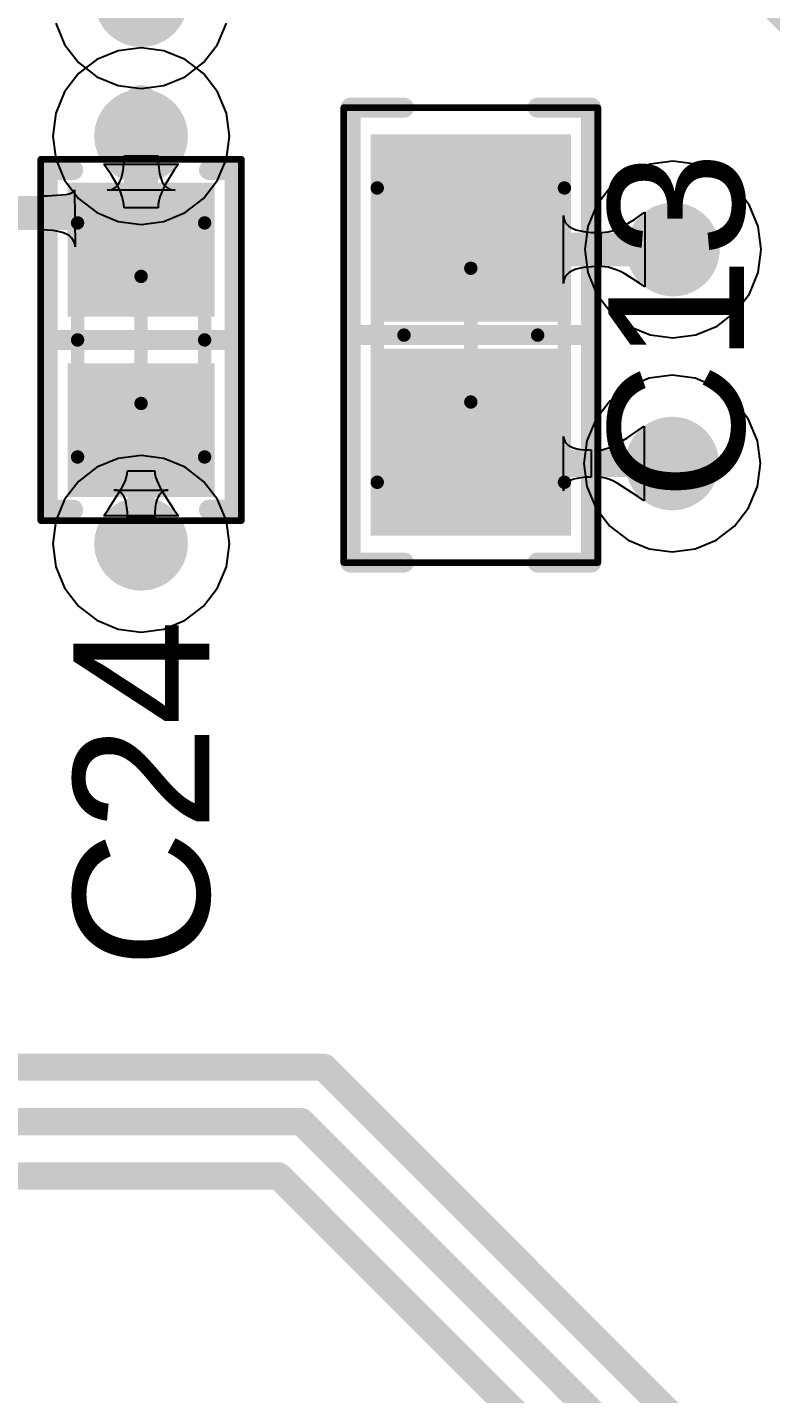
# Model space of a CAD drawing. Header units: inches. Extents: x -0.01 to 3.94, y -0.06 to 4.68.
# Drawn here: x 1.8165 to 2.0354, y 2.6799 to 3.082 of the extents above; entities that cross this region are included whole.
import ezdxf

# ---------------------------------------------------------------- set-up
doc = ezdxf.new("R2010")
doc.units = ezdxf.units.IN
doc.header["$MEASUREMENT"] = 0
for name, color, linetype in [('Bottom Layer', 5, 'Continuous'), ('Int1 -GND)', 16, 'Continuous'), ('Int2 -PWR)', 76, 'Continuous'), ('Top 3D Body', 56, 'Continuous'), ('Top Courtyard', 56, 'Continuous'), ('Top Layer', 1, 'Continuous'), ('Top Overlay', 2, 'Continuous'), ('Top Paste', 8, 'Continuous'), ('Top Solder', 216, 'Continuous'), ('Via Holes', 16, 'Continuous')]:
    doc.layers.add(name, color=color, linetype=linetype)
doc.styles.add('Arial', font='', dxfattribs={"height": 0.2})
doc.styles.get('Arial').set_extended_font_data('Arial')

# ---------------------------------------------------------------- blocks, each defined once
blk = doc.blocks.new('CAP_0603_1608_607')
at = {"layer": 'Top Layer'}
for points in [[(-0.04429065, -0.01968515), (-0.04429065, 0.01968495), (-0.008857550000000002, 0.01968495), (-0.008857549999999997, -0.01968515)], [(0.008857350000000003, -0.01968515), (0.008857349999999996, 0.01968495), (0.04429045, 0.01968495), (0.04429045, -0.01968515)]]:
    blk.add_hatch(color=1, dxfattribs=at).paths.add_polyline_path(points)
at = {"layer": 'Top Paste'}
for points in [[(-0.04429065, -0.01968515), (-0.04429065, 0.01968495), (-0.008857550000000002, 0.01968495), (-0.008857549999999997, -0.01968515)], [(0.008857350000000003, -0.01968515), (0.008857349999999996, 0.01968495), (0.04429045, 0.01968495), (0.04429045, -0.01968515)]]:
    blk.add_hatch(color=8, dxfattribs=at).paths.add_polyline_path(points)
at = {"layer": 'Top Solder'}
for points in [[(-0.04625915, -0.02165365), (-0.04625915, 0.02165345), (-0.006889050000000003, 0.02165345), (-0.006889049999999997, -0.02165365)], [(0.006888850000000003, -0.02165365), (0.006888849999999997, 0.02165345), (0.04625895, 0.02165345), (0.04625895, -0.02165365)]]:
    blk.add_hatch(color=216, dxfattribs=at).paths.add_polyline_path(points)
at = {"layer": 'Top 3D Body'}
for points in [[(0.0344479, 0.0186999, 0.003937, 0.003937, 0), (-0.0344481, 0.0186999, 0.003937, 0.003937, 0)], [(-0.0344481, -0.0187001, 0.003937, 0.003937, 0), (-0.0344481, 0.0186999, 0.003937, 0.003937, 0)], [(0.0344479, -0.0187001, 0.003937, 0.003937, 0), (0.0344479, 0.0186999, 0.003937, 0.003937, 0)], [(0.0344479, -0.0187001, 0.003937, 0.003937, 0), (-0.0344481, -0.0187001, 0.003937, 0.003937, 0)]]:
    blk.add_lwpolyline(points, format="xyseb", dxfattribs=at)
for points in [[(-0.0354323, 0.0186999, 0.0019685, 0.0019685, 1), (-0.0334639, 0.0186999, 0.0019685, 0.0019685, 1)], [(-0.0354323, 0.0186999, 0.0019685, 0.0019685, 1), (-0.0334639, 0.0186999, 0.0019685, 0.0019685, 1)], [(0.0334637, 0.0186999, 0.0019685, 0.0019685, 1), (0.0354321, 0.0186999, 0.0019685, 0.0019685, 1)], [(0.0334637, 0.0186999, 0.0019685, 0.0019685, 1), (0.0354321, 0.0186999, 0.0019685, 0.0019685, 1)], [(-0.0354323, -0.0187001, 0.0019685, 0.0019685, 1), (-0.0334639, -0.0187001, 0.0019685, 0.0019685, 1)], [(-0.0354323, -0.0187001, 0.0019685, 0.0019685, 1), (-0.0334639, -0.0187001, 0.0019685, 0.0019685, 1)], [(0.0334637, -0.0187001, 0.0019685, 0.0019685, 1), (0.0354321, -0.0187001, 0.0019685, 0.0019685, 1)], [(0.0334637, -0.0187001, 0.0019685, 0.0019685, 1), (0.0354321, -0.0187001, 0.0019685, 0.0019685, 1)]]:
    blk.add_lwpolyline(points, format="xyseb", close=True, dxfattribs=at)
at = {"layer": 'Top Courtyard'}
for points in [[(0.0531499, 0.0295279, 0.0019685, 0.0019685, 0), (-0.0531501, 0.0295279, 0.0019685, 0.0019685, 0)], [(-0.0531501, -0.0295281, 0.0019685, 0.0019685, 0), (-0.0531501, 0.0295279, 0.0019685, 0.0019685, 0)], [(0.0531499, -0.0295281, 0.0019685, 0.0019685, 0), (0.0531499, 0.0295279, 0.0019685, 0.0019685, 0)], [(-1e-07, -0.0187001, 0.003937, 0.003937, 0), (-1e-07, 0.0186999, 0.003937, 0.003937, 0)], [(0.0186999, -1e-07, 0.003937, 0.003937, 0), (-0.0187001, -1e-07, 0.003937, 0.003937, 0)], [(0.0531499, -0.0295281, 0.0019685, 0.0019685, 0), (-0.0531501, -0.0295281, 0.0019685, 0.0019685, 0)]]:
    blk.add_lwpolyline(points, format="xyseb", dxfattribs=at)
for points in [[(-0.0536422, 0.0295279, 0.0009842, 0.0009842, 1), (-0.052658, 0.0295279, 0.0009842, 0.0009842, 1)], [(-0.0536422, 0.0295279, 0.0009842, 0.0009842, 1), (-0.052658, 0.0295279, 0.0009842, 0.0009842, 1)], [(0.0526578, 0.0295279, 0.0009842, 0.0009842, 1), (0.053642, 0.0295279, 0.0009842, 0.0009842, 1)], [(0.0526578, 0.0295279, 0.0009842, 0.0009842, 1), (0.053642, 0.0295279, 0.0009842, 0.0009842, 1)], [(-0.0009843, 0.0186999, 0.0019685, 0.0019685, 1), (0.0009841, 0.0186999, 0.0019685, 0.0019685, 1)], [(-0.0196843, -1e-07, 0.0019685, 0.0019685, 1), (-0.0177159, -1e-07, 0.0019685, 0.0019685, 1)], [(0.0177157, -1e-07, 0.0019685, 0.0019685, 1), (0.0196841, -1e-07, 0.0019685, 0.0019685, 1)], [(-0.0009843, -0.0187001, 0.0019685, 0.0019685, 1), (0.0009841, -0.0187001, 0.0019685, 0.0019685, 1)], [(-0.0536422, -0.0295281, 0.0009842, 0.0009842, 1), (-0.052658, -0.0295281, 0.0009842, 0.0009842, 1)], [(-0.0536422, -0.0295281, 0.0009842, 0.0009842, 1), (-0.052658, -0.0295281, 0.0009842, 0.0009842, 1)], [(0.0526578, -0.0295281, 0.0009842, 0.0009842, 1), (0.053642, -0.0295281, 0.0009842, 0.0009842, 1)], [(0.0526578, -0.0295281, 0.0009842, 0.0009842, 1), (0.053642, -0.0295281, 0.0009842, 0.0009842, 1)]]:
    blk.add_lwpolyline(points, format="xyseb", close=True, dxfattribs=at)
at = {"layer": 'Top Overlay'}
for points in [[(-0.0500001, 0.0199999, 0.0059055, 0.0059055, 0), (-0.0500001, 0.0275599, 0.0059055, 0.0059055, 0)], [(0.0499999, 0.0275599, 0.0059055, 0.0059055, 0), (-0.0500001, 0.0275599, 0.0059055, 0.0059055, 0)], [(-1e-07, -0.0275581, 0.0059055, 0.0059055, 0), (-1e-07, 0.0275599, 0.0059055, 0.0059055, 0)], [(0.0499999, 0.0199999, 0.0059055, 0.0059055, 0), (0.0499999, 0.0275599, 0.0059055, 0.0059055, 0)], [(-0.0500001, -0.0275581, 0.0059055, 0.0059055, 0), (-0.0500001, -0.0200001, 0.0059055, 0.0059055, 0)], [(0.0499999, -0.0275581, 0.0059055, 0.0059055, 0), (0.0499999, -0.0200001, 0.0059055, 0.0059055, 0)], [(0.0499999, -0.0275581, 0.0059055, 0.0059055, 0), (-0.0500001, -0.0275581, 0.0059055, 0.0059055, 0)]]:
    blk.add_lwpolyline(points, format="xyseb", dxfattribs=at)
for points in [[(-0.0514765, 0.0275599, 0.0029527, 0.0029527, 1), (-0.0485237, 0.0275599, 0.0029527, 0.0029527, 1)], [(-0.0514765, 0.0275599, 0.0029527, 0.0029527, 1), (-0.0485237, 0.0275599, 0.0029527, 0.0029527, 1)], [(-0.0014765, 0.0275599, 0.0029527, 0.0029527, 1), (0.0014763, 0.0275599, 0.0029527, 0.0029527, 1)], [(0.0485235, 0.0275599, 0.0029527, 0.0029527, 1), (0.0514763, 0.0275599, 0.0029527, 0.0029527, 1)], [(0.0485235, 0.0275599, 0.0029527, 0.0029527, 1), (0.0514763, 0.0275599, 0.0029527, 0.0029527, 1)], [(-0.0514765, 0.0199999, 0.0029527, 0.0029527, 1), (-0.0485237, 0.0199999, 0.0029527, 0.0029527, 1)], [(0.0485235, 0.0199999, 0.0029527, 0.0029527, 1), (0.0514763, 0.0199999, 0.0029527, 0.0029527, 1)], [(-0.0514765, -0.0200001, 0.0029527, 0.0029527, 1), (-0.0485237, -0.0200001, 0.0029527, 0.0029527, 1)], [(0.0485235, -0.0200001, 0.0029527, 0.0029527, 1), (0.0514763, -0.0200001, 0.0029527, 0.0029527, 1)], [(-0.0514765, -0.0275581, 0.0029527, 0.0029527, 1), (-0.0485237, -0.0275581, 0.0029527, 0.0029527, 1)], [(-0.0514765, -0.0275581, 0.0029527, 0.0029527, 1), (-0.0485237, -0.0275581, 0.0029527, 0.0029527, 1)], [(-0.0014765, -0.0275581, 0.0029527, 0.0029527, 1), (0.0014763, -0.0275581, 0.0029527, 0.0029527, 1)], [(0.0485235, -0.0275581, 0.0029527, 0.0029527, 1), (0.0514763, -0.0275581, 0.0029527, 0.0029527, 1)], [(0.0485235, -0.0275581, 0.0029527, 0.0029527, 1), (0.0514763, -0.0275581, 0.0029527, 0.0029527, 1)]]:
    blk.add_lwpolyline(points, format="xyseb", close=True, dxfattribs=at)
blk = doc.blocks.new('CAP_0805_2012_618')
at = {"layer": 'Top Layer'}
for points in [[(-0.05708595, -0.02755885000000001), (-0.05708595, 0.02755924999999999), (-0.005904850000000006, 0.02755925000000001), (-0.005904849999999994, -0.02755885)], [(0.005906050000000006, -0.02755885000000001), (0.005906049999999994, 0.02755924999999999), (0.05708715, 0.02755925000000001), (0.05708715, -0.02755885)]]:
    blk.add_hatch(color=1, dxfattribs=at).paths.add_polyline_path(points)
at = {"layer": 'Top Paste'}
for points in [[(-0.05708595, -0.02755885000000001), (-0.05708595, 0.02755924999999999), (-0.005904850000000006, 0.02755925000000001), (-0.005904849999999994, -0.02755885)], [(0.005906050000000006, -0.02755885000000001), (0.005906049999999994, 0.02755924999999999), (0.05708715, 0.02755925000000001), (0.05708715, -0.02755885)]]:
    blk.add_hatch(color=8, dxfattribs=at).paths.add_polyline_path(points)
at = {"layer": 'Top Solder'}
for points in [[(-0.05905445, -0.02952735), (-0.05905445, 0.02952774999999999), (-0.003936350000000006, 0.02952775000000001), (-0.003936349999999994, -0.02952734999999999)], [(0.003937550000000006, -0.02952735), (0.003937549999999995, 0.02952774999999999), (0.05905565, 0.02952775000000001), (0.05905565, -0.02952734999999999)]]:
    blk.add_hatch(color=216, dxfattribs=at).paths.add_polyline_path(points)
at = {"layer": 'Top 3D Body'}
for points in [[(0.0433066, 0.0275582, 0.003937, 0.003937, 0), (-0.0433074, 0.0275582, 0.003937, 0.003937, 0)], [(-0.0433074, -0.0275598, 0.003937, 0.003937, 0), (-0.0433074, 0.0275582, 0.003937, 0.003937, 0)], [(0.0433066, -0.0275598, 0.003937, 0.003937, 0), (0.0433066, 0.0275582, 0.003937, 0.003937, 0)], [(0.0433066, -0.0275598, 0.003937, 0.003937, 0), (-0.0433074, -0.0275598, 0.003937, 0.003937, 0)]]:
    blk.add_lwpolyline(points, format="xyseb", dxfattribs=at)
for points in [[(-0.0442916, 0.0275582, 0.0019685, 0.0019685, 1), (-0.0423232, 0.0275582, 0.0019685, 0.0019685, 1)], [(-0.0442916, 0.0275582, 0.0019685, 0.0019685, 1), (-0.0423232, 0.0275582, 0.0019685, 0.0019685, 1)], [(0.0423224, 0.0275582, 0.0019685, 0.0019685, 1), (0.0442908, 0.0275582, 0.0019685, 0.0019685, 1)], [(0.0423224, 0.0275582, 0.0019685, 0.0019685, 1), (0.0442908, 0.0275582, 0.0019685, 0.0019685, 1)], [(-0.0442916, -0.0275598, 0.0019685, 0.0019685, 1), (-0.0423232, -0.0275598, 0.0019685, 0.0019685, 1)], [(-0.0442916, -0.0275598, 0.0019685, 0.0019685, 1), (-0.0423232, -0.0275598, 0.0019685, 0.0019685, 1)], [(0.0423224, -0.0275598, 0.0019685, 0.0019685, 1), (0.0442908, -0.0275598, 0.0019685, 0.0019685, 1)], [(0.0423224, -0.0275598, 0.0019685, 0.0019685, 1), (0.0442908, -0.0275598, 0.0019685, 0.0019685, 1)]]:
    blk.add_lwpolyline(points, format="xyseb", close=True, dxfattribs=at)
at = {"layer": 'Top Courtyard'}
for points in [[(0.0669286, 0.0374022, 0.0019685, 0.0019685, 0), (-0.0669294, 0.0374022, 0.0019685, 0.0019685, 0)], [(-0.0669294, -0.0374018, 0.0019685, 0.0019685, 0), (-0.0669294, 0.0374022, 0.0019685, 0.0019685, 0)], [(0.0669286, -0.0374018, 0.0019685, 0.0019685, 0), (0.0669286, 0.0374022, 0.0019685, 0.0019685, 0)], [(6e-07, -0.0196858, 0.003937, 0.003937, 0), (6e-07, 0.0196842, 0.003937, 0.003937, 0)], [(0.0196846, 2e-07, 0.003937, 0.003937, 0), (-0.0196854, 2e-07, 0.003937, 0.003937, 0)], [(0.0669286, -0.0374018, 0.0019685, 0.0019685, 0), (-0.0669294, -0.0374018, 0.0019685, 0.0019685, 0)]]:
    blk.add_lwpolyline(points, format="xyseb", dxfattribs=at)
for points in [[(-0.0674215, 0.0374022, 0.0009842, 0.0009842, 1), (-0.0664373, 0.0374022, 0.0009842, 0.0009842, 1)], [(-0.0674215, 0.0374022, 0.0009842, 0.0009842, 1), (-0.0664373, 0.0374022, 0.0009842, 0.0009842, 1)], [(0.0664365, 0.0374022, 0.0009842, 0.0009842, 1), (0.0674207, 0.0374022, 0.0009842, 0.0009842, 1)], [(0.0664365, 0.0374022, 0.0009842, 0.0009842, 1), (0.0674207, 0.0374022, 0.0009842, 0.0009842, 1)], [(-0.0009836, 0.0196842, 0.0019685, 0.0019685, 1), (0.0009848, 0.0196842, 0.0019685, 0.0019685, 1)], [(-0.0206696, 2e-07, 0.0019685, 0.0019685, 1), (-0.0187012, 2e-07, 0.0019685, 0.0019685, 1)], [(0.0187004, 2e-07, 0.0019685, 0.0019685, 1), (0.0206688, 2e-07, 0.0019685, 0.0019685, 1)], [(-0.0009836, -0.0196858, 0.0019685, 0.0019685, 1), (0.0009848, -0.0196858, 0.0019685, 0.0019685, 1)], [(-0.0674215, -0.0374018, 0.0009842, 0.0009842, 1), (-0.0664373, -0.0374018, 0.0009842, 0.0009842, 1)], [(-0.0674215, -0.0374018, 0.0009842, 0.0009842, 1), (-0.0664373, -0.0374018, 0.0009842, 0.0009842, 1)], [(0.0664365, -0.0374018, 0.0009842, 0.0009842, 1), (0.0674207, -0.0374018, 0.0009842, 0.0009842, 1)], [(0.0664365, -0.0374018, 0.0009842, 0.0009842, 1), (0.0674207, -0.0374018, 0.0009842, 0.0009842, 1)]]:
    blk.add_lwpolyline(points, format="xyseb", close=True, dxfattribs=at)
at = {"layer": 'Top Overlay'}
for points in [[(-0.0669294, 0.0196842, 0.0059055, 0.0059055, 0), (-0.0669294, 0.0354322, 0.0059055, 0.0059055, 0)], [(0.0669286, 0.0354322, 0.0059055, 0.0059055, 0), (-0.0669294, 0.0354322, 0.0059055, 0.0059055, 0)], [(6e-07, -0.0354338, 0.0059055, 0.0059055, 0), (6e-07, 0.0354322, 0.0059055, 0.0059055, 0)], [(0.0669286, 0.0196842, 0.0059055, 0.0059055, 0), (0.0669286, 0.0354322, 0.0059055, 0.0059055, 0)], [(-0.0669294, -0.0354338, 0.0059055, 0.0059055, 0), (-0.0669294, -0.0196858, 0.0059055, 0.0059055, 0)], [(0.0669286, -0.0354338, 0.0059055, 0.0059055, 0), (0.0669286, -0.0196858, 0.0059055, 0.0059055, 0)], [(0.0669286, -0.0354338, 0.0059055, 0.0059055, 0), (-0.0669294, -0.0354338, 0.0059055, 0.0059055, 0)]]:
    blk.add_lwpolyline(points, format="xyseb", dxfattribs=at)
for points in [[(-0.0684058, 0.0354322, 0.0029527, 0.0029527, 1), (-0.065453, 0.0354322, 0.0029527, 0.0029527, 1)], [(-0.0684058, 0.0354322, 0.0029527, 0.0029527, 1), (-0.065453, 0.0354322, 0.0029527, 0.0029527, 1)], [(-0.0014758, 0.0354322, 0.0029527, 0.0029527, 1), (0.001477, 0.0354322, 0.0029527, 0.0029527, 1)], [(0.0654522, 0.0354322, 0.0029527, 0.0029527, 1), (0.068405, 0.0354322, 0.0029527, 0.0029527, 1)], [(0.0654522, 0.0354322, 0.0029527, 0.0029527, 1), (0.068405, 0.0354322, 0.0029527, 0.0029527, 1)], [(-0.0684058, 0.0196842, 0.0029527, 0.0029527, 1), (-0.065453, 0.0196842, 0.0029527, 0.0029527, 1)], [(0.0654522, 0.0196842, 0.0029527, 0.0029527, 1), (0.068405, 0.0196842, 0.0029527, 0.0029527, 1)], [(-0.0684058, -0.0196858, 0.0029527, 0.0029527, 1), (-0.065453, -0.0196858, 0.0029527, 0.0029527, 1)], [(0.0654522, -0.0196858, 0.0029527, 0.0029527, 1), (0.068405, -0.0196858, 0.0029527, 0.0029527, 1)], [(-0.0684058, -0.0354338, 0.0029527, 0.0029527, 1), (-0.065453, -0.0354338, 0.0029527, 0.0029527, 1)], [(-0.0684058, -0.0354338, 0.0029527, 0.0029527, 1), (-0.065453, -0.0354338, 0.0029527, 0.0029527, 1)], [(-0.0014758, -0.0354338, 0.0029527, 0.0029527, 1), (0.001477, -0.0354338, 0.0029527, 0.0029527, 1)], [(0.0654522, -0.0354338, 0.0029527, 0.0029527, 1), (0.068405, -0.0354338, 0.0029527, 0.0029527, 1)], [(0.0654522, -0.0354338, 0.0029527, 0.0029527, 1), (0.068405, -0.0354338, 0.0029527, 0.0029527, 1)]]:
    blk.add_lwpolyline(points, format="xyseb", close=True, dxfattribs=at)

msp = doc.modelspace()

# ---------------------------------------------------------------- hatches: boundary and pattern name
at = {"layer": 'Bottom Layer'}
h = msp.add_hatch(color=5, dxfattribs=at)
edge = h.paths.add_edge_path()
edge.add_arc((1.8499999, 3.0900001), 0.0137795, 0, 360)
h = msp.add_hatch(color=5, dxfattribs=at)
edge = h.paths.add_edge_path()
edge.add_arc((1.85, 3.05), 0.0137795, 0, 360)
h = msp.add_hatch(color=5, dxfattribs=at)
edge = h.paths.add_edge_path()
edge.add_arc((2.0066148, 3.0166148), 0.0137795, 0, 360)
h = msp.add_hatch(color=5, dxfattribs=at)
edge = h.paths.add_edge_path()
edge.add_arc((2.0063772, 2.9536228), 0.0137795, 0, 360)
h = msp.add_hatch(color=5, dxfattribs=at)
edge = h.paths.add_edge_path()
edge.add_arc((1.8499999, 2.9300001), 0.0137795, 0, 360)
at = {"layer": 'Int1 -GND)'}
h = msp.add_hatch(color=7, dxfattribs=at)
edge = h.paths.add_edge_path()
edge.add_arc((1.8499999, 3.0900001), 0.0137795, 0, 360)
h = msp.add_hatch(color=7, dxfattribs=at)
edge = h.paths.add_edge_path()
edge.add_arc((1.85, 3.05), 0.0137795, 0, 360)
h = msp.add_hatch(color=7, dxfattribs=at)
edge = h.paths.add_edge_path()
edge.add_arc((2.0066148, 3.0166148), 0.0137795, 0, 360)
h = msp.add_hatch(color=7, dxfattribs=at)
edge = h.paths.add_edge_path()
edge.add_arc((2.0063772, 2.9536228), 0.0137795, 0, 360)
h = msp.add_hatch(color=7, dxfattribs=at)
edge = h.paths.add_edge_path()
edge.add_arc((1.8499999, 2.9300001), 0.0137795, 0, 360)
at = {"layer": 'Int2 -PWR)'}
h = msp.add_hatch(color=7, dxfattribs=at)
edge = h.paths.add_edge_path()
edge.add_arc((1.8499999, 3.0900001), 0.0137795, 0, 360)
h = msp.add_hatch(color=7, dxfattribs=at)
edge = h.paths.add_edge_path()
edge.add_arc((1.85, 3.05), 0.0137795, 0, 360)
h = msp.add_hatch(color=7, dxfattribs=at)
edge = h.paths.add_edge_path()
edge.add_arc((2.0066148, 3.0166148), 0.0137795, 0, 360)
h = msp.add_hatch(color=7, dxfattribs=at)
edge = h.paths.add_edge_path()
edge.add_arc((2.0063772, 2.9536228), 0.0137795, 0, 360)
h = msp.add_hatch(color=7, dxfattribs=at)
edge = h.paths.add_edge_path()
edge.add_arc((1.8499999, 2.9300001), 0.0137795, 0, 360)
at = {"layer": 'Top Layer'}
h = msp.add_hatch(color=1, dxfattribs=at)
edge = h.paths.add_edge_path()
edge.add_arc((1.8499999, 3.0900001), 0.0137795, 0, 360)
h = msp.add_hatch(color=1, dxfattribs=at)
edge = h.paths.add_edge_path()
edge.add_arc((1.85, 3.05), 0.0137795, 0, 360)
h = msp.add_hatch(color=1, dxfattribs=at)
edge = h.paths.add_edge_path()
edge.add_arc((2.0066148, 3.0166148), 0.0137795, 0, 360)
h = msp.add_hatch(color=1, dxfattribs=at)
edge = h.paths.add_edge_path()
edge.add_arc((2.0063772, 2.9536228), 0.0137795, 0, 360)
h = msp.add_hatch(color=1, dxfattribs=at)
edge = h.paths.add_edge_path()
edge.add_arc((1.8499999, 2.9300001), 0.0137795, 0, 360)
at = {"layer": 'Via Holes'}
h = msp.add_hatch(color=7, dxfattribs=at)
edge = h.paths.add_edge_path()
edge.add_arc((1.85, 3.05), 0.0068897, 0, 360)
h = msp.add_hatch(color=7, dxfattribs=at)
edge = h.paths.add_edge_path()
edge.add_arc((2.0066148, 3.0166148), 0.0068897, 0, 360)
h = msp.add_hatch(color=7, dxfattribs=at)
edge = h.paths.add_edge_path()
edge.add_arc((2.0063772, 2.9536228), 0.0068897, 0, 360)
h = msp.add_hatch(color=7, dxfattribs=at)
edge = h.paths.add_edge_path()
edge.add_arc((1.8499999, 2.9300001), 0.0068897, 0, 360)

# ---------------------------------------------------------------- linework, layer by layer
at = {"layer": 'Int1 -GND)'}
for p, q in [((1.836999, 3.0725184), (1.8316138, 3.0683862)), ((1.8432702, 3.075116), (1.836999, 3.0725184)), ((1.85, 3.076002), (1.8432702, 3.075116)), ((1.8567298, 3.075116), (1.85, 3.076002)), ((1.863001, 3.0725184), (1.8567298, 3.075116)), ((1.8683862, 3.0683862), (1.863001, 3.0725184)), ((1.8316138, 3.0683862), (1.8274816, 3.063001)), ((1.8725184, 3.063001), (1.8683862, 3.0683862)), ((1.8274816, 3.063001), (1.824884, 3.0567298)), ((1.875116, 3.0567298), (1.8725184, 3.063001)), ((1.824884, 3.0567298), (1.823998, 3.05)), ((1.876002, 3.05), (1.875116, 3.0567298)), ((1.823998, 3.05), (1.824884, 3.0432702)), ((1.875116, 3.0432702), (1.876002, 3.05)), ((1.824884, 3.0432702), (1.8274816, 3.036999)), ((1.8725184, 3.036999), (1.875116, 3.0432702)), ((1.999885, 3.0417308), (1.9936138, 3.0391332)), ((2.0066148, 3.0426168), (1.999885, 3.0417308)), ((2.0133446, 3.0417308), (2.0066148, 3.0426168)), ((2.0196158, 3.0391332), (2.0133446, 3.0417308)), ((1.8274816, 3.036999), (1.8316138, 3.0316138)), ((1.8683862, 3.0316138), (1.8725184, 3.036999)), ((1.9936138, 3.0391332), (1.9882286, 3.035001)), ((2.025001, 3.035001), (2.0196158, 3.0391332)), ((1.9882286, 3.035001), (1.9840964, 3.0296158)), ((2.0291332, 3.0296158), (2.025001, 3.035001)), ((1.8316138, 3.0316138), (1.836999, 3.0274816)), ((1.863001, 3.0274816), (1.8683862, 3.0316138)), ((1.9840964, 3.0296158), (1.9814988, 3.0233446)), ((2.0317308, 3.0233446), (2.0291332, 3.0296158)), ((1.836999, 3.0274816), (1.8432702, 3.024884)), ((1.8432702, 3.024884), (1.85, 3.023998)), ((1.85, 3.023998), (1.8567298, 3.024884)), ((1.8567298, 3.024884), (1.863001, 3.0274816)), ((1.9814988, 3.0233446), (1.9806128, 3.0166148)), ((2.0326168, 3.0166148), (2.0317308, 3.0233446)), ((1.9806128, 3.0166148), (1.9814988, 3.009885)), ((2.0317308, 3.009885), (2.0326168, 3.0166148)), ((1.9814988, 3.009885), (1.9840964, 3.0036138)), ((2.0291332, 3.0036138), (2.0317308, 3.009885)), ((1.9840964, 3.0036138), (1.9882286, 2.9982286)), ((2.025001, 2.9982286), (2.0291332, 3.0036138)), ((1.9882286, 2.9982286), (1.9936138, 2.9940964)), ((2.0196158, 2.9940964), (2.025001, 2.9982286)), ((1.9936138, 2.9940964), (1.999885, 2.9914988)), ((2.0133446, 2.9914988), (2.0196158, 2.9940964)), ((1.999885, 2.9914988), (2.0066148, 2.9906128)), ((2.0066148, 2.9906128), (2.0133446, 2.9914988))]:
    msp.add_line(p, q, dxfattribs=at)
at = {"layer": 'Int2 -PWR)'}
for p, q in [((1.8248839, 3.0832703), (1.8274815, 3.0769991)), ((1.8725183, 3.0769991), (1.8751159, 3.0832703)), ((1.8274815, 3.0769991), (1.8316137, 3.0716139)), ((1.8683861, 3.0716139), (1.8725183, 3.0769991)), ((1.8316137, 3.0716139), (1.8369989, 3.0674817)), ((1.8630009, 3.0674817), (1.8683861, 3.0716139)), ((1.8369989, 3.0674817), (1.8432701, 3.0648841)), ((1.8432701, 3.0648841), (1.8499999, 3.0639981)), ((1.8499999, 3.0639981), (1.8567297, 3.0648841)), ((1.8567297, 3.0648841), (1.8630009, 3.0674817)), ((1.9933762, 2.9761412), (1.987991, 2.972009)), ((1.9996474, 2.9787388), (1.9933762, 2.9761412)), ((2.0063772, 2.9796248), (1.9996474, 2.9787388)), ((2.013107, 2.9787388), (2.0063772, 2.9796248)), ((2.0193782, 2.9761412), (2.013107, 2.9787388)), ((2.0247634, 2.972009), (2.0193782, 2.9761412)), ((1.987991, 2.972009), (1.9838588, 2.9666238)), ((2.0288956, 2.9666238), (2.0247634, 2.972009)), ((1.9838588, 2.9666238), (1.9812612, 2.9603526)), ((2.0314932, 2.9603526), (2.0288956, 2.9666238)), ((1.9812612, 2.9603526), (1.9803752, 2.9536228)), ((2.0323792, 2.9536228), (2.0314932, 2.9603526)), ((1.8499999, 2.9560021), (1.8432701, 2.9551161)), ((1.8567297, 2.9551161), (1.8499999, 2.9560021)), ((1.8369989, 2.9525185), (1.8316137, 2.9483863)), ((1.8432701, 2.9551161), (1.8369989, 2.9525185)), ((1.8630009, 2.9525185), (1.8567297, 2.9551161)), ((1.8683861, 2.9483863), (1.8630009, 2.9525185)), ((1.9803752, 2.9536228), (1.9812612, 2.946893)), ((2.0314932, 2.946893), (2.0323792, 2.9536228)), ((1.8316137, 2.9483863), (1.8274815, 2.9430011)), ((1.8725183, 2.9430011), (1.8683861, 2.9483863)), ((1.9812612, 2.946893), (1.9838588, 2.9406218)), ((2.0288956, 2.9406218), (2.0314932, 2.946893)), ((1.8274815, 2.9430011), (1.8248839, 2.9367299)), ((1.8751159, 2.9367299), (1.8725183, 2.9430011)), ((1.9838588, 2.9406218), (1.987991, 2.9352366)), ((2.0247634, 2.9352366), (2.0288956, 2.9406218)), ((1.8248839, 2.9367299), (1.8239979, 2.9300001)), ((1.8760019, 2.9300001), (1.8751159, 2.9367299)), ((1.987991, 2.9352366), (1.9933762, 2.9311044)), ((2.0193782, 2.9311044), (2.0247634, 2.9352366)), ((1.8239979, 2.9300001), (1.8248839, 2.9232703)), ((1.8751159, 2.9232703), (1.8760019, 2.9300001)), ((1.9933762, 2.9311044), (1.9996474, 2.9285068)), ((1.9996474, 2.9285068), (2.0063772, 2.9276208)), ((2.0063772, 2.9276208), (2.013107, 2.9285068)), ((2.013107, 2.9285068), (2.0193782, 2.9311044)), ((1.8248839, 2.9232703), (1.8274815, 2.9169991)), ((1.8725183, 2.9169991), (1.8751159, 2.9232703)), ((1.8274815, 2.9169991), (1.8316137, 2.9116139)), ((1.8683861, 2.9116139), (1.8725183, 2.9169991)), ((1.8316137, 2.9116139), (1.8369989, 2.9074817)), ((1.8630009, 2.9074817), (1.8683861, 2.9116139)), ((1.8369989, 2.9074817), (1.8432701, 2.9048841)), ((1.8567297, 2.9048841), (1.8630009, 2.9074817)), ((1.8432701, 2.9048841), (1.8499999, 2.9039981)), ((1.8499999, 2.9039981), (1.8567297, 2.9048841))]:
    msp.add_line(p, q, dxfattribs=at)
at = {"layer": 'Top Layer'}
for p, q in [((1.84495, 3.0422478), (1.845, 3.0441706)), ((1.845, 3.0441706), (1.855, 3.0441706)), ((1.855, 3.0441706), (1.85505, 3.0422478)), ((1.840125, 3.0401545), (1.8389815, 3.0417254)), ((1.8389815, 3.0417254), (1.8610185, 3.0417254)), ((1.8411481, 3.0386475), (1.840125, 3.0401545)), ((1.84455, 3.0390094), (1.8448, 3.0405274)), ((1.8448, 3.0405274), (1.84495, 3.0422478)), ((1.85505, 3.0422478), (1.8552, 3.0405274)), ((1.8552, 3.0405274), (1.85545, 3.0390094)), ((1.859875, 3.0401545), (1.8571667, 3.0358251)), ((1.8610185, 3.0417254), (1.859875, 3.0401545)), ((1.8428333, 3.0358251), (1.8411481, 3.0386475)), ((1.8432, 3.0356698), (1.84375, 3.0365806)), ((1.84375, 3.0365806), (1.8442, 3.0376938)), ((1.8442, 3.0376938), (1.84455, 3.0390094)), ((1.85545, 3.0390094), (1.8558, 3.0376938)), ((1.8558, 3.0376938), (1.85625, 3.0365806)), ((1.85625, 3.0365806), (1.8568, 3.0356698)), ((1.8204349, 3.0324021), (1.8223349, 3.0324198)), ((1.8204349, 3.0224021), (1.8204349, 3.0324021)), ((1.8223349, 3.0324198), (1.8279349, 3.0328442)), ((1.8279349, 3.0328442), (1.8288349, 3.0330388)), ((1.8288349, 3.0330388), (1.8295349, 3.0332687)), ((1.8295349, 3.0332687), (1.8300349, 3.0335339)), ((1.8300349, 3.0335339), (1.8303349, 3.0338346)), ((1.8303349, 3.0338346), (1.8304349, 3.0341706)), ((1.8304349, 3.0341706), (1.8305549, 3.0174021)), ((1.84, 3.0340506), (1.84095, 3.0341518)), ((1.86, 3.0340506), (1.84, 3.0340506)), ((1.84095, 3.0341518), (1.8418, 3.0344554)), ((1.8418, 3.0344554), (1.84255, 3.0349614)), ((1.84255, 3.0349614), (1.8432, 3.0356698)), ((1.8434954, 3.0345098), (1.8428333, 3.0358251)), ((1.844037, 3.0332584), (1.8434954, 3.0345098)), ((1.8444583, 3.0320709), (1.844037, 3.0332584)), ((1.8447593, 3.0309473), (1.8444583, 3.0320709)), ((1.8555417, 3.0320709), (1.8552407, 3.0309473)), ((1.855963, 3.0332584), (1.8555417, 3.0320709)), ((1.8565046, 3.0345098), (1.855963, 3.0332584)), ((1.8571667, 3.0358251), (1.8565046, 3.0345098)), ((1.8568, 3.0356698), (1.85745, 3.0349614)), ((1.85745, 3.0349614), (1.8582, 3.0344554)), ((1.8582, 3.0344554), (1.85905, 3.0341518)), ((1.85905, 3.0341518), (1.86, 3.0340506)), ((1.8449398, 3.0298877), (1.8447593, 3.0309473)), ((1.845, 3.0288919), (1.8449398, 3.0298877)), ((1.855, 3.0288919), (1.845, 3.0288919)), ((1.8550602, 3.0298877), (1.855, 3.0288919)), ((1.8552407, 3.0309473), (1.8550602, 3.0298877)), ((1.9744058, 3.0066148), (1.9744058, 3.0266148)), ((1.9744058, 3.0266148), (1.974507, 3.0256648)), ((1.974507, 3.0256648), (1.9748106, 3.0248148)), ((1.9748106, 3.0248148), (1.9753166, 3.0240648)), ((1.9753166, 3.0240648), (1.976025, 3.0234148)), ((1.9924399, 3.0237815), (1.9952623, 3.0254667)), ((1.9952623, 3.0254667), (1.9967693, 3.0264898)), ((1.9967693, 3.0264898), (1.9983402, 3.0276333)), ((1.9983402, 3.0276333), (1.9983402, 3.0055963)), ((1.8223513, 3.0223521), (1.8204349, 3.0224021)), ((1.8240666, 3.0222021), (1.8223513, 3.0223521)), ((1.8255811, 3.0219521), (1.8240666, 3.0222021)), ((1.8268945, 3.0216021), (1.8255811, 3.0219521)), ((1.828007, 3.0211521), (1.8268945, 3.0216021)), ((1.8289185, 3.0206021), (1.828007, 3.0211521)), ((1.8296291, 3.0199521), (1.8289185, 3.0206021)), ((1.976025, 3.0234148), (1.9769358, 3.0228648)), ((1.9769358, 3.0228648), (1.978049, 3.0224148)), ((1.978049, 3.0224148), (1.9793646, 3.0220648)), ((1.9793646, 3.0220648), (1.9808826, 3.0218148)), ((1.9808826, 3.0218148), (1.982603, 3.0216648)), ((1.982603, 3.0216648), (1.9845258, 3.0216148)), ((1.9845258, 3.0216148), (1.9845258, 3.0116148)), ((1.9855067, 3.0216148), (1.9865025, 3.021675)), ((1.9855067, 3.0116148), (1.9855067, 3.0216148)), ((1.9865025, 3.021675), (1.9875621, 3.0218555)), ((1.9875621, 3.0218555), (1.9886857, 3.0221565)), ((1.9886857, 3.0221565), (1.9898732, 3.0225778)), ((1.9898732, 3.0225778), (1.9911246, 3.0231194)), ((1.9911246, 3.0231194), (1.9924399, 3.0237815)), ((1.8301386, 3.0192021), (1.8296291, 3.0199521)), ((1.8304473, 3.0183521), (1.8301386, 3.0192021)), ((1.8305549, 3.0174021), (1.8304473, 3.0183521)), ((1.9748106, 3.0084148), (1.974507, 3.0075648)), ((1.9753166, 3.0091648), (1.9748106, 3.0084148)), ((1.976025, 3.0098148), (1.9753166, 3.0091648)), ((1.9769358, 3.0103648), (1.976025, 3.0098148)), ((1.978049, 3.0108148), (1.9769358, 3.0103648)), ((1.9793646, 3.0111648), (1.978049, 3.0108148)), ((1.9808826, 3.0114148), (1.9793646, 3.0111648)), ((1.982603, 3.0115648), (1.9808826, 3.0114148)), ((1.9845258, 3.0116148), (1.982603, 3.0115648)), ((1.9865025, 3.0115546), (1.9855067, 3.0116148)), ((1.9875621, 3.0113741), (1.9865025, 3.0115546)), ((1.9886857, 3.0110731), (1.9875621, 3.0113741)), ((1.9898732, 3.0106518), (1.9886857, 3.0110731)), ((1.9911246, 3.0101102), (1.9898732, 3.0106518)), ((1.9924399, 3.0094481), (1.9911246, 3.0101102)), ((1.9967693, 3.0067398), (1.9924399, 3.0094481)), ((1.974507, 3.0075648), (1.9744058, 3.0066148)), ((1.9983402, 3.0055963), (1.9967693, 3.0067398)), ((1.9962885, 2.9633078), (1.9981026, 2.9646413)), ((1.9981026, 2.9646413), (1.9981026, 2.9426043)), ((1.9744058, 2.9456228), (1.9744058, 2.9616228)), ((1.9744058, 2.9616228), (1.974487, 2.9608628)), ((1.974487, 2.9608628), (1.9747306, 2.9601828)), ((1.9747306, 2.9601828), (1.9751366, 2.9595828)), ((1.9901348, 2.9593774), (1.9929912, 2.9610619)), ((1.9929912, 2.9610619), (1.9962885, 2.9633078)), ((1.9751366, 2.9595828), (1.975705, 2.9590628)), ((1.975705, 2.9590628), (1.9764358, 2.9586228)), ((1.9764358, 2.9586228), (1.977329, 2.9582628)), ((1.977329, 2.9582628), (1.9783846, 2.9579828)), ((1.9783846, 2.9579828), (1.9796026, 2.9577828)), ((1.9796026, 2.9577828), (1.980983, 2.9576628)), ((1.980983, 2.9576628), (1.9825258, 2.9576228)), ((1.9825258, 2.9576228), (1.9825258, 2.9496228)), ((1.9849233, 2.9576228), (1.9857451, 2.957693)), ((1.9849233, 2.9496228), (1.9849233, 2.9576228)), ((1.9857451, 2.957693), (1.9866771, 2.9579035)), ((1.9866771, 2.9579035), (1.9877194, 2.9582545)), ((1.9877194, 2.9582545), (1.988872, 2.9587458)), ((1.988872, 2.9587458), (1.9901348, 2.9593774)), ((1.8448769, 2.9475053), (1.8453682, 2.9486579)), ((1.8453682, 2.9486579), (1.8457192, 2.9497002)), ((1.8457192, 2.9497002), (1.8459297, 2.9506322)), ((1.8459297, 2.9506322), (1.8459999, 2.951454)), ((1.8459999, 2.951454), (1.8539999, 2.951454)), ((1.8539999, 2.951454), (1.8540701, 2.9506322)), ((1.8540701, 2.9506322), (1.8542806, 2.9497002)), ((1.8542806, 2.9497002), (1.8546316, 2.9486579)), ((1.8546316, 2.9486579), (1.8551229, 2.9475053)), ((1.9751366, 2.9476628), (1.9747306, 2.9470628)), ((1.975705, 2.9481828), (1.9751366, 2.9476628)), ((1.9764358, 2.9486228), (1.975705, 2.9481828)), ((1.977329, 2.9489828), (1.9764358, 2.9486228)), ((1.9783846, 2.9492628), (1.977329, 2.9489828)), ((1.9796026, 2.9494628), (1.9783846, 2.9492628)), ((1.980983, 2.9495828), (1.9796026, 2.9494628)), ((1.9825258, 2.9496228), (1.980983, 2.9495828)), ((1.9857451, 2.9495526), (1.9849233, 2.9496228)), ((1.9866771, 2.9493421), (1.9857451, 2.9495526)), ((1.9877194, 2.9489911), (1.9866771, 2.9493421)), ((1.988872, 2.9484998), (1.9877194, 2.9489911)), ((1.9901348, 2.9478682), (1.988872, 2.9484998)), ((1.9962885, 2.9439378), (1.9901348, 2.9478682)), ((1.8403149, 2.9400888), (1.8442453, 2.9462425)), ((1.8427599, 2.9457496), (1.8419999, 2.9458296)), ((1.8419999, 2.9458296), (1.8579999, 2.9458296)), ((1.8434399, 2.9455096), (1.8427599, 2.9457496)), ((1.8440399, 2.9451096), (1.8434399, 2.9455096)), ((1.8445599, 2.9445496), (1.8440399, 2.9451096)), ((1.8442453, 2.9462425), (1.8448769, 2.9475053)), ((1.8449999, 2.9438296), (1.8445599, 2.9445496)), ((1.8453599, 2.9429496), (1.8449999, 2.9438296)), ((1.8549999, 2.9438296), (1.8546399, 2.9429496)), ((1.8554399, 2.9445496), (1.8549999, 2.9438296)), ((1.8551229, 2.9475053), (1.8557545, 2.9462425)), ((1.8559599, 2.9451096), (1.8554399, 2.9445496)), ((1.8557545, 2.9462425), (1.857439, 2.9433861)), ((1.8565599, 2.9455096), (1.8559599, 2.9451096)), ((1.8572399, 2.9457496), (1.8565599, 2.9455096)), ((1.8579999, 2.9458296), (1.8572399, 2.9457496)), ((1.974487, 2.9463828), (1.9744058, 2.9456228)), ((1.9747306, 2.9470628), (1.974487, 2.9463828)), ((1.9981026, 2.9426043), (1.9962885, 2.9439378)), ((1.8389814, 2.9382747), (1.8403149, 2.9400888)), ((1.8456399, 2.9419096), (1.8453599, 2.9429496)), ((1.8458399, 2.9407096), (1.8456399, 2.9419096)), ((1.8459599, 2.9393496), (1.8458399, 2.9407096)), ((1.8541599, 2.9407096), (1.8540399, 2.9393496)), ((1.8543599, 2.9419096), (1.8541599, 2.9407096)), ((1.8546399, 2.9429496), (1.8543599, 2.9419096)), ((1.857439, 2.9433861), (1.8596849, 2.9400888)), ((1.8596849, 2.9400888), (1.8610184, 2.9382747)), ((1.8610184, 2.9382747), (1.8389814, 2.9382747)), ((1.8459999, 2.9378296), (1.8459599, 2.9393496)), ((1.8539999, 2.9378296), (1.8459999, 2.9378296)), ((1.8540399, 2.9393496), (1.8539999, 2.9378296))]:
    msp.add_line(p, q, dxfattribs=at)
for points in [[(2.0002045, 3.1242681, 0.008, 0.008, 0), (2.0807873, 3.0436853, 0.008, 0.008, 0)], [(1.85, 3.05, 0.01, 0.01, 0), (1.85, 3.06, 0.01, 0.01, 0)], [(1.85, 3.0165742, 0.01, 0.01, 0), (1.85, 3.05, 0.01, 0.01, 0)], [(1.7672439, 3.0274021, 0.01, 0.01, 0), (1.8391719, 3.0274021, 0.01, 0.01, 0)], [(1.8391719, 3.0274021, 0.01, 0.01, 0), (1.8499999, 3.0165741, 0.01, 0.01, 0)], [(1.8499999, 3.0165741, 0.01, 0.01, 0), (1.85, 3.0165742, 0.01, 0.01, 0)], [(1.9470868, 3.0166148, 0.01, 0.01, 0), (2.0066148, 3.0166148, 0.01, 0.01, 0)], [(1.8499999, 2.9300001, 0.008, 0.008, 0), (1.8499999, 2.9634261, 0.008, 0.008, 0)], [(1.9470868, 2.9536228, 0.008, 0.008, 0), (2.0063772, 2.9536228, 0.008, 0.008, 0)], [(1.5534288, 2.7759502, 0.008, 0.008, 0), (1.9037926, 2.7759502, 0.008, 0.008, 0)], [(1.9037926, 2.7759502, 0.008, 0.008, 0), (2.1575387, 2.5222041, 0.008, 0.008, 0)], [(1.5468014, 2.7599502, 0.008, 0.008, 0), (1.8971652, 2.7599502, 0.008, 0.008, 0)], [(1.8971652, 2.7599502, 0.008, 0.008, 0), (2.0686619, 2.5884535, 0.008, 0.008, 0)], [(1.540174, 2.7439502, 0.008, 0.008, 0), (1.8905378, 2.7439502, 0.008, 0.008, 0)], [(1.8905378, 2.7439502, 0.008, 0.008, 0), (1.9786619, 2.6558261, 0.008, 0.008, 0)]]:
    msp.add_lwpolyline(points, format="xyseb", dxfattribs=at)
for points in [[(1.8475, 3.06, 0.005, 0.005, 1), (1.8525, 3.06, 0.005, 0.005, 1)], [(1.8475, 3.05, 0.005, 0.005, 1), (1.8525, 3.05, 0.005, 0.005, 1)], [(1.8475, 3.05, 0.005, 0.005, 1), (1.8525, 3.05, 0.005, 0.005, 1)], [(1.8366719, 3.0274021, 0.005, 0.005, 1), (1.8416719, 3.0274021, 0.005, 0.005, 1)], [(1.8366719, 3.0274021, 0.005, 0.005, 1), (1.8416719, 3.0274021, 0.005, 0.005, 1)], [(1.8474999, 3.0165741, 0.005, 0.005, 1), (1.8524999, 3.0165741, 0.005, 0.005, 1)], [(1.8474999, 3.0165741, 0.005, 0.005, 1), (1.8524999, 3.0165741, 0.005, 0.005, 1)], [(1.8475, 3.0165742, 0.005, 0.005, 1), (1.8525, 3.0165742, 0.005, 0.005, 1)], [(1.8475, 3.0165742, 0.005, 0.005, 1), (1.8525, 3.0165742, 0.005, 0.005, 1)], [(1.9445868, 3.0166148, 0.005, 0.005, 1), (1.9495868, 3.0166148, 0.005, 0.005, 1)], [(2.0041148, 3.0166148, 0.005, 0.005, 1), (2.0091148, 3.0166148, 0.005, 0.005, 1)], [(1.8479999, 2.9634261, 0.004, 0.004, 1), (1.8519999, 2.9634261, 0.004, 0.004, 1)], [(1.9450868, 2.9536228, 0.004, 0.004, 1), (1.9490868, 2.9536228, 0.004, 0.004, 1)], [(2.0043772, 2.9536228, 0.004, 0.004, 1), (2.0083772, 2.9536228, 0.004, 0.004, 1)], [(1.8479999, 2.9300001, 0.004, 0.004, 1), (1.8519999, 2.9300001, 0.004, 0.004, 1)], [(1.9017926, 2.7759502, 0.004, 0.004, 1), (1.9057926, 2.7759502, 0.004, 0.004, 1)], [(1.9017926, 2.7759502, 0.004, 0.004, 1), (1.9057926, 2.7759502, 0.004, 0.004, 1)], [(1.8951652, 2.7599502, 0.004, 0.004, 1), (1.8991652, 2.7599502, 0.004, 0.004, 1)], [(1.8951652, 2.7599502, 0.004, 0.004, 1), (1.8991652, 2.7599502, 0.004, 0.004, 1)], [(1.8885378, 2.7439502, 0.004, 0.004, 1), (1.8925378, 2.7439502, 0.004, 0.004, 1)], [(1.8885378, 2.7439502, 0.004, 0.004, 1), (1.8925378, 2.7439502, 0.004, 0.004, 1)]]:
    msp.add_lwpolyline(points, format="xyseb", close=True, dxfattribs=at)

# ---------------------------------------------------------------- block references
at = {"rotation": 270}
for name, p in [('CAP_0805_2012_618', (1.9470866, 2.9914174)), ('CAP_0603_1608_607', (1.85, 2.99))]:
    msp.add_blockref(name, p, dxfattribs=at)

# ---------------------------------------------------------------- texts
at = {"layer": 'Top Overlay', "style": 'Arial'}
for s, p in [('C13', (2.0275591, 2.9429134)), ('C24', (1.8700787, 2.8051181))]:
    msp.add_text(s, height=0.04, rotation=90, dxfattribs=at).set_placement(p)

doc.saveas('drawing.dxf')
